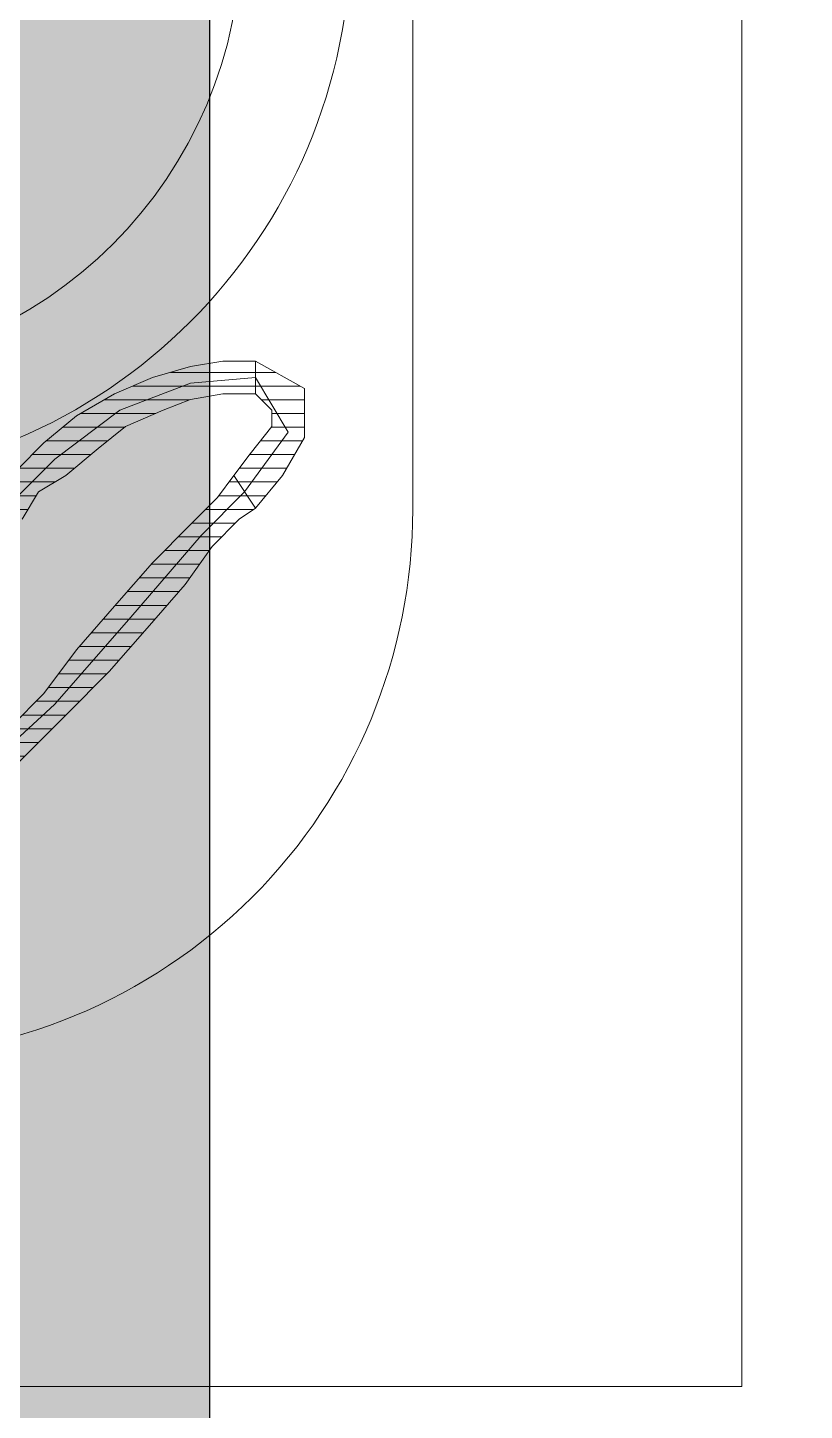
# Model space of a CAD drawing. Header units: centimetres. Extents: x 54005 to 61405, y 90310 to 94744.
# Drawn here: x 56540.99 to 56548.07, y 91804.5 to 91817.11 of the extents above; entities that cross this region are included whole.
import ezdxf

# ---------------------------------------------------------------- set-up
doc = ezdxf.new("R2010")
doc.units = ezdxf.units.CM
doc.header["$LTSCALE"] = 25
doc.linetypes.add('DASHDOT2', pattern=[0.5, 0.25, -0.125, 0, -0.125])
doc.layers.get('0').update_dxf_attribs({"lineweight": 0})
doc.layers.add('BA_axis', color=5, linetype='DASHDOT2')
doc.layers.add('OC-Mutfak_Ekipman', color=252, linetype='Continuous')
pattern_1 = [(360, (-5108.51305, -673.59423), (1e-16, 0.125), [25])]

# ---------------------------------------------------------------- blocks, each defined once
blk = doc.blocks.new('salatabar')
at = {"layer": 'OC-Mutfak_Ekipman'}
h = blk.add_hatch(color=256, dxfattribs=at)
h.dxf.hatch_style = 1
h.paths.add_polyline_path([(93530.033, -81107.494, 0.414212), (93531.033, -81108.494, 0.41421), (93532.033, -81107.494), (93532.045, -80959.494, 0.414217), (93531.045, -80958.494, 0.414216), (93530.045, -80959.494)])
h.paths.add_polyline_path([(93522.033, -81107.493, 0.414217), (93523.033, -81108.493, 0.414216), (93524.033, -81107.493), (93524.045, -80959.493, 0.414212), (93523.045, -80958.493, 0.41421), (93522.045, -80959.493)])
h.paths.add_polyline_path([(93514.033, -81107.493, 0.414217), (93515.033, -81108.493, 0.41421), (93516.033, -81107.493), (93516.045, -80959.493, 0.414217), (93515.045, -80958.493, 0.41421), (93514.045, -80959.493)])
h.paths.add_polyline_path([(93508.045, -80959.492, 0.414217), (93507.045, -80958.492, 0.41421), (93506.045, -80959.492), (93506.033, -81107.492, 0.414217), (93507.033, -81108.492, 0.41421), (93508.033, -81107.492)])
h.paths.add_polyline_path([(93498.033, -81107.492, 0.414217), (93499.033, -81108.492, 0.41421), (93500.033, -81107.492), (93500.045, -80959.492, 0.414217), (93499.045, -80958.492, 0.41421), (93498.045, -80959.492)])
blk.add_line((93506.045, -80959.492), (93506.033, -81107.492), dxfattribs=at)
blk = doc.blocks.new('by')
at = {"ltscale": 30}
h = blk.add_hatch(dxfattribs=at)
h.set_pattern_fill('DC_LINES', color=256, scale=0.1, style=0)
h.set_pattern_definition(pattern_1)
edge = h.paths.add_edge_path(flags=0)
edge.add_line((6357.315, 2243.534), (6357.018, 2243.335))
edge.add_line((6357.018, 2243.335), (6356.721, 2243.037))
edge.add_line((6356.721, 2243.037), (6356.425, 2242.64))
edge.add_line((6356.425, 2242.64), (6356.078, 2242.242))
edge.add_line((6356.078, 2242.242), (6355.732, 2241.845))
edge.add_line((6355.732, 2241.845), (6355.385, 2241.497))
edge.add_line((6355.385, 2241.497), (6355.138, 2241.249))
edge.add_line((6355.138, 2241.249), (6354.99, 2241.05))
edge.add_line((6354.99, 2241.05), (6354.792, 2241.348))
edge.add_line((6354.792, 2241.348), (6354.94, 2241.447))
edge.add_line((6354.94, 2241.447), (6355.187, 2241.696))
edge.add_line((6355.187, 2241.696), (6355.435, 2242.043))
edge.add_line((6355.435, 2242.043), (6355.781, 2242.441))
edge.add_line((6355.781, 2242.441), (6356.128, 2242.838))
edge.add_line((6356.128, 2242.838), (6356.523, 2243.236))
edge.add_line((6356.523, 2243.236), (6356.82, 2243.534))
edge.add_line((6356.82, 2243.534), (6357.117, 2243.832))
h = blk.add_hatch(dxfattribs=at)
h.set_pattern_fill('DC_LINES', color=256, scale=0.1, style=0)
h.set_pattern_definition(pattern_1)
edge = h.paths.add_edge_path(flags=0)
edge.add_line((6354.792, 2240.305), (6355.089, 2240.305))
edge.add_line((6355.089, 2240.305), (6355.385, 2240.355))
edge.add_line((6355.385, 2240.355), (6355.633, 2240.454))
edge.add_line((6355.633, 2240.454), (6355.979, 2240.603))
edge.add_line((6355.979, 2240.603), (6356.226, 2240.802))
edge.add_line((6356.226, 2240.802), (6356.523, 2241.05))
edge.add_line((6356.523, 2241.05), (6356.771, 2241.199))
edge.add_line((6356.771, 2241.199), (6356.92, 2241.447))
edge.add_line((6356.92, 2241.447), (6357.217, 2241.249))
edge.add_line((6357.217, 2241.249), (6356.968, 2241))
edge.add_line((6356.968, 2241), (6356.721, 2240.752))
edge.add_line((6356.721, 2240.752), (6356.425, 2240.504))
edge.add_line((6356.425, 2240.504), (6356.078, 2240.305))
edge.add_line((6356.078, 2240.305), (6355.732, 2240.156))
edge.add_line((6355.732, 2240.156), (6355.385, 2240.056))
edge.add_line((6355.385, 2240.056), (6355.089, 2240.007))
edge.add_line((6355.089, 2240.007), (6354.792, 2240.007))
h = blk.add_hatch(dxfattribs=at)
h.set_pattern_fill('DC_LINES', color=256, scale=0.1, style=0)
h.set_pattern_definition(pattern_1)
edge = h.paths.add_edge_path(flags=0)
edge.add_line((6354.99, 2241.05), (6354.842, 2240.851))
edge.add_line((6354.842, 2240.851), (6354.643, 2240.603))
edge.add_line((6354.643, 2240.603), (6354.643, 2240.454))
edge.add_line((6354.643, 2240.454), (6354.792, 2240.305))
edge.add_line((6354.792, 2240.305), (6354.792, 2240.007))
edge.add_line((6354.792, 2240.007), (6354.346, 2240.255))
edge.add_line((6354.346, 2240.255), (6354.346, 2240.702))
edge.add_line((6354.346, 2240.702), (6354.545, 2241.05))
edge.add_line((6354.545, 2241.05), (6354.792, 2241.348))
for p, q in [((6356.82, 2243.534, -4.505), (6357.117, 2243.832, -4.505)), ((6356.623, 2243.136, -4.505), (6357.217, 2243.683, -4.505)), ((6356.523, 2243.236, -4.505), (6356.82, 2243.534, -4.505)), ((6357.018, 2243.335, -4.505), (6356.721, 2243.037, -4.505)), ((6356.128, 2242.838, -4.505), (6356.523, 2243.236, -4.505)), ((6355.929, 2242.342, -4.505), (6356.623, 2243.136, -4.505)), ((6356.721, 2243.037, -4.505), (6356.425, 2242.64, -4.505)), ((6355.781, 2242.441, -4.505), (6356.128, 2242.838, -4.505)), ((6356.425, 2242.64, -4.505), (6356.078, 2242.242, -4.505)), ((6355.287, 2241.596, -4.505), (6355.929, 2242.342, -4.505)), ((6355.435, 2242.043, -4.505), (6355.781, 2242.441, -4.505)), ((6356.078, 2242.242, -4.505), (6355.732, 2241.845, -4.505)), ((6355.187, 2241.696, -4.505), (6355.435, 2242.043, -4.505)), ((6355.732, 2241.845, -4.505), (6355.385, 2241.497, -4.505)), ((6354.94, 2241.447, -4.505), (6355.187, 2241.696, -4.505)), ((6354.891, 2241.199, -4.505), (6355.287, 2241.596, -4.505)), ((6354.792, 2241.348, -4.505), (6354.94, 2241.447, -4.505)), ((6355.385, 2241.497, -4.505), (6355.138, 2241.249, -4.505)), ((6356.771, 2241.199, -4.505), (6356.92, 2241.447, -4.505)), ((6354.545, 2241.05, -4.505), (6354.792, 2241.348, -4.505)), ((6354.99, 2241.05, -4.505), (6354.792, 2241.348, -4.505)), ((6354.792, 2241.348, -4.505), (6354.792, 2241.348, -4.505)), ((6354.792, 2241.348, -4.505), (6354.99, 2241.05, -4.505)), ((6357.068, 2241.348, -4.505), (6356.623, 2240.901, -4.505)), ((6354.495, 2240.653, -4.505), (6354.891, 2241.199, -4.505)), ((6355.138, 2241.249, -4.505), (6354.99, 2241.05, -4.505)), ((6356.523, 2241.05, -4.505), (6356.771, 2241.199, -4.505)), ((6354.346, 2240.702, -4.505), (6354.545, 2241.05, -4.505)), ((6354.99, 2241.05, -4.505), (6354.842, 2240.851, -4.505)), ((6354.99, 2241.05, -4.505), (6354.99, 2241.05, -4.505)), ((6354.99, 2241.05, -4.505), (6354.99, 2241.05, -4.505)), ((6356.226, 2240.802, -4.505), (6356.523, 2241.05, -4.505)), ((6356.968, 2241, -4.505), (6356.721, 2240.752, -4.505)), ((6354.842, 2240.851, -4.505), (6354.643, 2240.603, -4.505)), ((6356.623, 2240.901, -4.505), (6356.029, 2240.454, -4.505)), ((6354.346, 2240.255, -4.505), (6354.346, 2240.702, -4.505)), ((6355.979, 2240.603, -4.505), (6356.226, 2240.802, -4.505)), ((6356.721, 2240.752, -4.505), (6356.425, 2240.504, -4.505)), ((6354.792, 2240.156, -4.505), (6354.495, 2240.653, -4.505)), ((6354.643, 2240.603, -4.505), (6354.643, 2240.454, -4.505)), ((6355.633, 2240.454, -4.505), (6355.979, 2240.603, -4.505)), ((6354.643, 2240.454, -4.505), (6354.792, 2240.305, -4.505)), ((6356.029, 2240.454, -4.505), (6355.385, 2240.206, -4.505)), ((6355.385, 2240.355, -4.505), (6355.633, 2240.454, -4.505)), ((6356.425, 2240.504, -4.505), (6356.078, 2240.305, -4.505)), ((6355.089, 2240.305, -4.505), (6355.385, 2240.355, -4.505)), ((6354.792, 2240.007, -4.505), (6354.346, 2240.255, -4.505)), ((6354.792, 2240.305, -4.505), (6354.792, 2240.305, -4.505)), ((6354.792, 2240.305, -4.505), (6355.089, 2240.305, -4.505)), ((6354.792, 2240.007, -4.505), (6354.792, 2240.305, -4.505)), ((6354.792, 2240.305, -4.505), (6354.792, 2240.305, -4.505)), ((6354.792, 2240.305, -4.505), (6354.792, 2240.007, -4.505)), ((6355.385, 2240.206, -4.505), (6354.792, 2240.156, -4.505)), ((6356.078, 2240.305, -4.505), (6355.732, 2240.156, -4.505)), ((6355.385, 2240.056, -4.505), (6355.089, 2240.007, -4.505)), ((6355.732, 2240.156, -4.505), (6355.385, 2240.056, -4.505)), ((6355.089, 2240.007, -4.505), (6354.792, 2240.007, -4.505)), ((6354.792, 2240.007, -4.505), (6354.792, 2240.007, -4.505))]:
    blk.add_line(p, q, dxfattribs=at)
at = {"ltscale": 30, "elevation": -4.505}
blk.add_lwpolyline([(6387.358, 2196.359), (6350.358, 2196.359), (6350.358, 2249.359), (6387.358, 2249.359)], close=True, dxfattribs=at)
blk.add_lwpolyline([(6379.358, 2199.359), (6358.358, 2199.359, -0.414214), (6353.358, 2204.359), (6353.358, 2241.359, -0.414214), (6358.358, 2246.359), (6379.358, 2246.359, -0.414214), (6384.358, 2241.359), (6384.358, 2204.359, -0.414214)], format="xyb", close=True, dxfattribs=at)
at = {"ltscale": 30}
for radius in [5, 4]:
    blk.add_circle((6358.923, 2236.112, -4.505), radius, dxfattribs=at)

msp = doc.modelspace()

# ---------------------------------------------------------------- block references
at = {"rotation": 180}
msp.add_blockref('by', (62897.855, 94054.078, 4.505), dxfattribs=at)
at = {"layer": 'BA_axis', "linetype": 'ByBlock', "rotation": 180}
msp.add_blockref('salatabar', (150048.684, 10761.201), dxfattribs=at)

doc.saveas('drawing.dxf')
